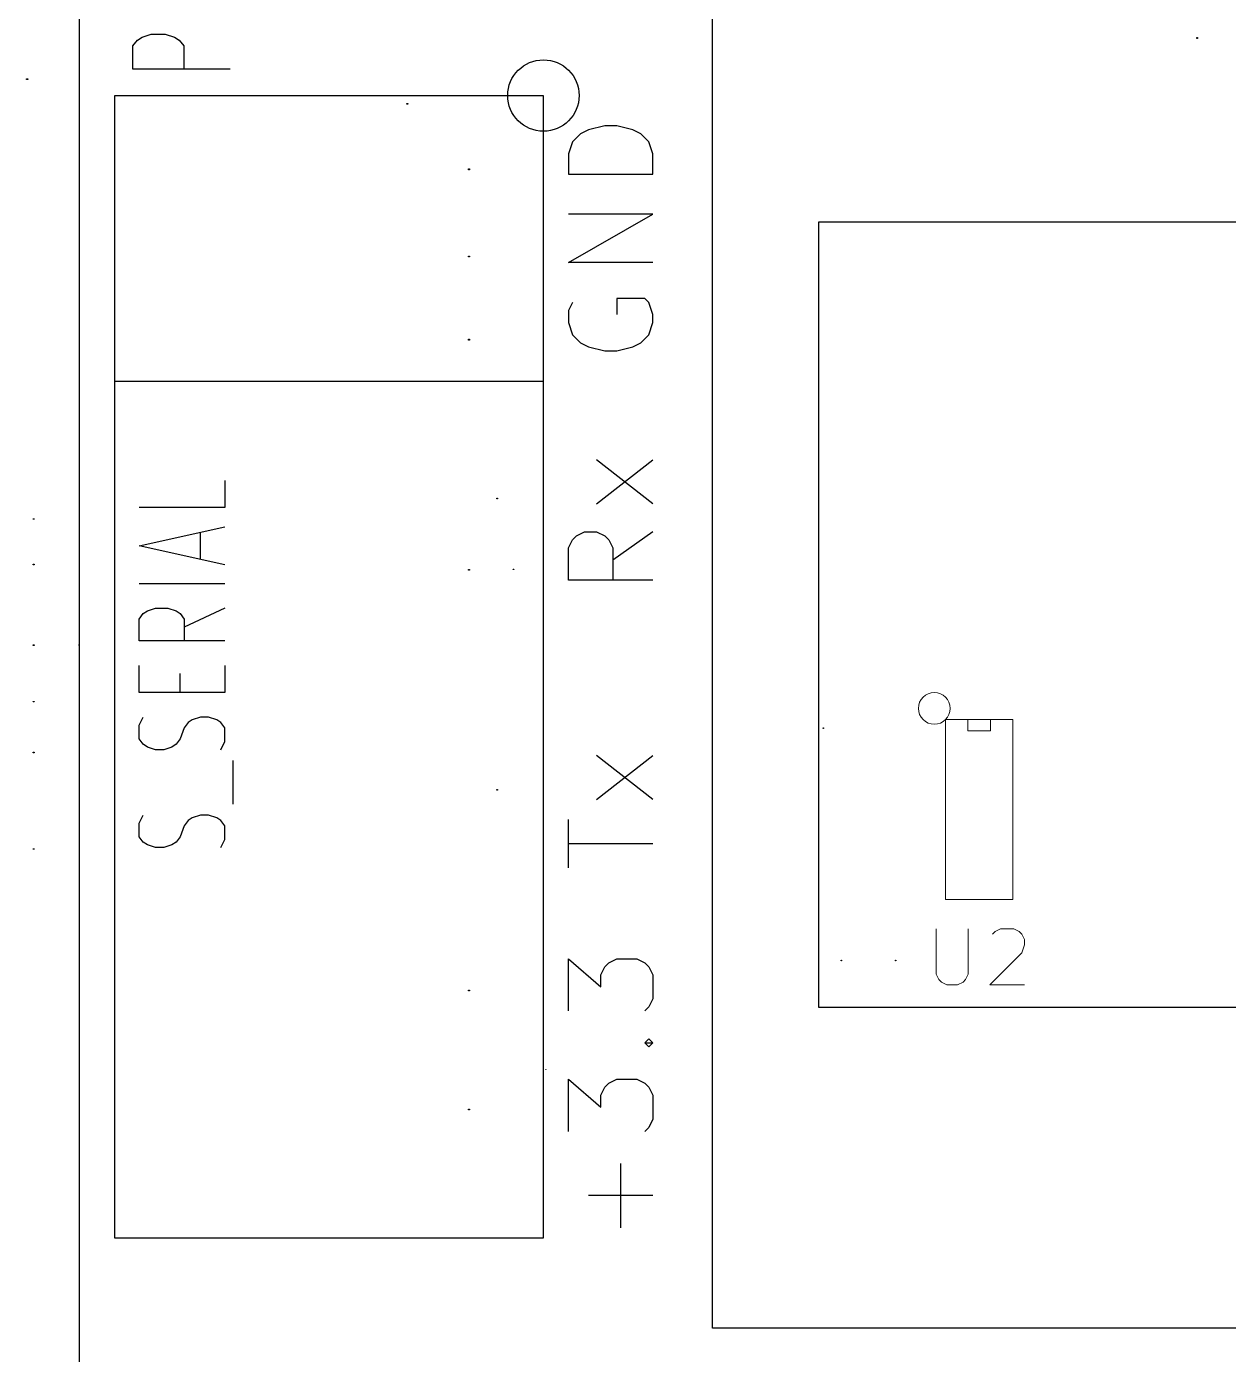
# Model space of a CAD drawing. Header units: millimetres. Extents: x -139 to 75, y -28 to 93.
# Drawn here: x -138.29 to -116.92, y 32.99 to 56.61 of the extents above; entities that cross this region are included whole.
import ezdxf

# ---------------------------------------------------------------- set-up
doc = ezdxf.new("R2010")
doc.units = ezdxf.units.MM
doc.header["$MEASUREMENT"] = 0
doc.header["$XCLIPFRAME"] = 0
doc.layers.add('Layer 1', color=7, linetype='Continuous')
picture_1 = doc.add_image_def('image70.jpg', size_in_pixel=(107, 66))
picture_2 = doc.add_image_def('image71.jpg', size_in_pixel=(107, 61))
picture_3 = doc.add_image_def('image72.jpg', size_in_pixel=(107, 61))
picture_4 = doc.add_image_def('image73.jpg', size_in_pixel=(51, 36))
picture_5 = doc.add_image_def('image74.jpg', size_in_pixel=(107, 61))
picture_6 = doc.add_image_def('image75.jpg', size_in_pixel=(72, 56))
picture_7 = doc.add_image_def('image76.jpg', size_in_pixel=(72, 56))
picture_8 = doc.add_image_def('image77.jpg', size_in_pixel=(72, 56))
picture_9 = doc.add_image_def('image78.jpg', size_in_pixel=(72, 56))
picture_10 = doc.add_image_def('image79.jpg', size_in_pixel=(107, 66))
picture_11 = doc.add_image_def('image80.jpg', size_in_pixel=(10, 10))
picture_12 = doc.add_image_def('image81.jpg', size_in_pixel=(107, 66))
picture_13 = doc.add_image_def('image119.jpg', size_in_pixel=(91, 91))
picture_14 = doc.add_image_def('image126.jpg', size_in_pixel=(40, 40))
picture_15 = doc.add_image_def('image131.jpg', size_in_pixel=(48, 72))
picture_16 = doc.add_image_def('image190.jpg', size_in_pixel=(124, 44))
picture_17 = doc.add_image_def('image192.jpg', size_in_pixel=(109, 41))
picture_18 = doc.add_image_def('image193.jpg', size_in_pixel=(109, 41))
picture_19 = doc.add_image_def('image194.jpg', size_in_pixel=(109, 34))
picture_20 = doc.add_image_def('image195.jpg', size_in_pixel=(52, 24))
picture_21 = doc.add_image_def('image196.jpg', size_in_pixel=(109, 41))
picture_22 = doc.add_image_def('image197.jpg', size_in_pixel=(109, 48))
picture_23 = doc.add_image_def('image198.jpg', size_in_pixel=(109, 34))
picture_24 = doc.add_image_def('image241.jpg', size_in_pixel=(41, 72))
picture_25 = doc.add_image_def('image242.jpg', size_in_pixel=(44, 72))

msp = doc.modelspace()

# ---------------------------------------------------------------- linework, layer by layer
at = {"layer": 'Layer 1', "color": 52, "lineweight": 30}
msp.add_open_spline([(-137.3555, 69.7362), (-137.3555, 69.7362), (-137.3555, 19.7364), (-137.3555, 19.7364)], degree=3, dxfattribs=at)
at = {"layer": 'Layer 1', "color": 136, "lineweight": 30}
for points in [[(-126.0906, 33.46), (-126.0906, 33.46), (-126.0906, 60.4601), (-126.0906, 60.4601)], [(-136.7205, 35.0602), (-136.7205, 35.0602), (-136.7205, 55.3801), (-136.7205, 55.3801)], [(-136.7205, 55.3801), (-136.7205, 55.3801), (-129.1005, 55.3801), (-129.1005, 55.3801)], [(-129.1005, 55.3801), (-129.1005, 55.3801), (-129.1005, 35.0602), (-129.1005, 35.0602)], [(-124.2008, 53.1322), (-124.2008, 53.1322), (-101.3409, 53.1322), (-101.3409, 53.1322)], [(-124.2008, 39.1623), (-124.2008, 39.1623), (-124.2008, 53.1322), (-124.2008, 53.1322)], [(-136.7205, 50.3001), (-136.7205, 50.3001), (-129.1005, 50.3001), (-129.1005, 50.3001)], [(-127.1523, 48.1184), (-127.1523, 48.1184), (-128.1531, 48.9032), (-128.1531, 48.9032)], [(-128.1531, 48.1184), (-128.1531, 48.1184), (-127.1523, 48.9032), (-127.1523, 48.9032)], [(-127.1523, 47.618), (-127.1523, 47.618), (-127.866, 47.1176), (-127.866, 47.1176)], [(-127.1523, 42.8606), (-127.1523, 42.8606), (-128.1531, 43.6454), (-128.1531, 43.6454)], [(-128.1531, 42.8606), (-128.1531, 42.8606), (-127.1523, 43.6454), (-127.1523, 43.6454)], [(-128.6509, 41.6465), (-128.6509, 41.6465), (-128.6509, 42.5024), (-128.6509, 42.5024)], [(-127.1523, 42.0732), (-127.1523, 42.0732), (-128.6509, 42.0732), (-128.6509, 42.0732)], [(-101.3409, 39.1623), (-101.3409, 39.1623), (-124.2008, 39.1623), (-124.2008, 39.1623)], [(-127.7238, 35.2431), (-127.7238, 35.2431), (-127.7238, 36.3861), (-127.7238, 36.3861)], [(-127.1523, 35.8146), (-127.1523, 35.8146), (-128.2953, 35.8146), (-128.2953, 35.8146)], [(-129.1005, 35.0602), (-129.1005, 35.0602), (-136.7205, 35.0602), (-136.7205, 35.0602)], [(-99.0905, 33.46), (-99.0905, 33.46), (-126.0906, 33.46), (-126.0906, 33.46)]]:
    msp.add_open_spline(points, degree=3, dxfattribs=at)
at = {"layer": 'Layer 1', "color": 136, "lineweight": 25}
for points, knots in [([(-134.6656, 55.8475), (-134.6656, 55.8475), (-136.4004, 55.8475), (-136.4004, 55.8475), (-136.4004, 55.8475), (-136.4004, 55.8475), (-136.4004, 56.2641), (-136.4004, 56.2641), (-136.4004, 56.2641), (-136.4004, 56.2641), (-136.3166, 56.3657), (-136.3166, 56.3657), (-136.3166, 56.3657), (-136.3166, 56.3657), (-136.2353, 56.419), (-136.2353, 56.419), (-136.2353, 56.419), (-136.2353, 56.419), (-136.0702, 56.4698), (-136.0702, 56.4698), (-136.0702, 56.4698), (-136.0702, 56.4698), (-135.8213, 56.4698), (-135.8213, 56.4698), (-135.8213, 56.4698), (-135.8213, 56.4698), (-135.6562, 56.419), (-135.6562, 56.419), (-135.6562, 56.419), (-135.6562, 56.419), (-135.5749, 56.3657), (-135.5749, 56.3657), (-135.5749, 56.3657), (-135.5749, 56.3657), (-135.4911, 56.2641), (-135.4911, 56.2641), (-135.4911, 56.2641), (-135.4911, 56.2641), (-135.4911, 55.8475), (-135.4911, 55.8475)], [0, 0, 0, 0, 0.0909091, 0.0909091, 0.0909091, 0.0909091, 0.1818182, 0.1818182, 0.1818182, 0.1818182, 0.2727273, 0.2727273, 0.2727273, 0.2727273, 0.3636364, 0.3636364, 0.3636364, 0.3636364, 0.4545455, 0.4545455, 0.4545455, 0.4545455, 0.5454545, 0.5454545, 0.5454545, 0.5454545, 0.6363636, 0.6363636, 0.6363636, 0.6363636, 0.7272727, 0.7272727, 0.7272727, 0.7272727, 0.8181818, 0.8181818, 0.8181818, 0.8181818, 1, 1, 1, 1]), ([(-134.6656, 55.8475), (-134.6656, 55.8475), (-134.6656, 55.8475), (-134.6656, 55.8475), (-134.6656, 55.8475), (-134.6656, 55.8475), (-134.6656, 55.8475), (-134.6656, 55.8475)], [0, 0, 0, 0, 0.3333333, 0.3333333, 0.3333333, 0.3333333, 1, 1, 1, 1]), ([(-134.7621, 48.5349), (-134.7621, 48.5349), (-134.7621, 48.0523), (-134.7621, 48.0523), (-134.7621, 48.0523), (-134.7621, 48.0523), (-136.2861, 48.0523), (-136.2861, 48.0523)], [0, 0, 0, 0, 0.3333333, 0.3333333, 0.3333333, 0.3333333, 1, 1, 1, 1]), ([(-134.7621, 48.5349), (-134.7621, 48.5349), (-134.7621, 48.5349), (-134.7621, 48.5349), (-134.7621, 48.5349), (-134.7621, 48.5349), (-134.7621, 48.5349), (-134.7621, 48.5349)], [0, 0, 0, 0, 0.3333333, 0.3333333, 0.3333333, 0.3333333, 1, 1, 1, 1]), ([(-134.7621, 47.0363), (-134.7621, 47.0363), (-136.2861, 47.3742), (-136.2861, 47.3742), (-136.2861, 47.3742), (-136.2861, 47.3742), (-134.7621, 47.712), (-134.7621, 47.712)], [0, 0, 0, 0, 0.3333333, 0.3333333, 0.3333333, 0.3333333, 1, 1, 1, 1]), ([(-135.1965, 47.1329), (-135.1965, 47.1329), (-135.1965, 47.1329), (-135.1965, 47.1329), (-135.1965, 47.1329), (-135.1965, 47.1329), (-135.1965, 47.1329), (-135.1965, 47.1329)], [0, 0, 0, 0, 0.3333333, 0.3333333, 0.3333333, 0.3333333, 1, 1, 1, 1]), ([(-134.7621, 47.0363), (-134.7621, 47.0363), (-134.7621, 47.0363), (-134.7621, 47.0363), (-134.7621, 47.0363), (-134.7621, 47.0363), (-134.7621, 47.0363), (-134.7621, 47.0363)], [0, 0, 0, 0, 0.3333333, 0.3333333, 0.3333333, 0.3333333, 1, 1, 1, 1]), ([(-134.7621, 46.696), (-134.7621, 46.696), (-134.7621, 46.696), (-134.7621, 46.696), (-134.7621, 46.696), (-134.7621, 46.696), (-134.7621, 46.696), (-134.7621, 46.696)], [0, 0, 0, 0, 0.3333333, 0.3333333, 0.3333333, 0.3333333, 1, 1, 1, 1]), ([(-134.7621, 45.68), (-134.7621, 45.68), (-136.2861, 45.68), (-136.2861, 45.68), (-136.2861, 45.68), (-136.2861, 45.68), (-136.2861, 46.0686), (-136.2861, 46.0686), (-136.2861, 46.0686), (-136.2861, 46.0686), (-136.2125, 46.1651), (-136.2125, 46.1651), (-136.2125, 46.1651), (-136.2125, 46.1651), (-136.1388, 46.2134), (-136.1388, 46.2134), (-136.1388, 46.2134), (-136.1388, 46.2134), (-135.994, 46.2616), (-135.994, 46.2616), (-135.994, 46.2616), (-135.994, 46.2616), (-135.7781, 46.2616), (-135.7781, 46.2616), (-135.7781, 46.2616), (-135.7781, 46.2616), (-135.6308, 46.2134), (-135.6308, 46.2134), (-135.6308, 46.2134), (-135.6308, 46.2134), (-135.5597, 46.1651), (-135.5597, 46.1651), (-135.5597, 46.1651), (-135.5597, 46.1651), (-135.486, 46.0686), (-135.486, 46.0686), (-135.486, 46.0686), (-135.486, 46.0686), (-135.486, 45.68), (-135.486, 45.68)], [0, 0, 0, 0, 0.0909091, 0.0909091, 0.0909091, 0.0909091, 0.1818182, 0.1818182, 0.1818182, 0.1818182, 0.2727273, 0.2727273, 0.2727273, 0.2727273, 0.3636364, 0.3636364, 0.3636364, 0.3636364, 0.4545455, 0.4545455, 0.4545455, 0.4545455, 0.5454545, 0.5454545, 0.5454545, 0.5454545, 0.6363636, 0.6363636, 0.6363636, 0.6363636, 0.7272727, 0.7272727, 0.7272727, 0.7272727, 0.8181818, 0.8181818, 0.8181818, 0.8181818, 1, 1, 1, 1]), ([(-134.7621, 46.2616), (-134.7621, 46.2616), (-134.7621, 46.2616), (-134.7621, 46.2616), (-134.7621, 46.2616), (-134.7621, 46.2616), (-134.7621, 46.2616), (-134.7621, 46.2616)], [0, 0, 0, 0, 0.3333333, 0.3333333, 0.3333333, 0.3333333, 1, 1, 1, 1]), ([(-134.7621, 45.68), (-134.7621, 45.68), (-134.7621, 45.68), (-134.7621, 45.68), (-134.7621, 45.68), (-134.7621, 45.68), (-134.7621, 45.68), (-134.7621, 45.68)], [0, 0, 0, 0, 0.3333333, 0.3333333, 0.3333333, 0.3333333, 1, 1, 1, 1]), ([(-134.7621, 45.2456), (-134.7621, 45.2456), (-134.7621, 44.7605), (-134.7621, 44.7605), (-134.7621, 44.7605), (-134.7621, 44.7605), (-136.2861, 44.7605), (-136.2861, 44.7605), (-136.2861, 44.7605), (-136.2861, 44.7605), (-136.2861, 45.2456), (-136.2861, 45.2456)], [0, 0, 0, 0, 0.25, 0.25, 0.25, 0.25, 0.5, 0.5, 0.5, 0.5, 1, 1, 1, 1]), ([(-134.7621, 45.2456), (-134.7621, 45.2456), (-134.7621, 45.2456), (-134.7621, 45.2456), (-134.7621, 45.2456), (-134.7621, 45.2456), (-134.7621, 45.2456), (-134.7621, 45.2456)], [0, 0, 0, 0, 0.3333333, 0.3333333, 0.3333333, 0.3333333, 1, 1, 1, 1]), ([(-135.5597, 44.7605), (-135.5597, 44.7605), (-135.5597, 44.7605), (-135.5597, 44.7605), (-135.5597, 44.7605), (-135.5597, 44.7605), (-135.5597, 44.7605), (-135.5597, 44.7605)], [0, 0, 0, 0, 0.3333333, 0.3333333, 0.3333333, 0.3333333, 1, 1, 1, 1]), ([(-134.8333, 43.7445), (-134.8333, 43.7445), (-134.7621, 43.8918), (-134.7621, 43.8918), (-134.7621, 43.8918), (-134.7621, 43.8918), (-134.7621, 44.1331), (-134.7621, 44.1331), (-134.7621, 44.1331), (-134.7621, 44.1331), (-134.8333, 44.2296), (-134.8333, 44.2296), (-134.8333, 44.2296), (-134.8333, 44.2296), (-134.9069, 44.2779), (-134.9069, 44.2779), (-134.9069, 44.2779), (-134.9069, 44.2779), (-135.0517, 44.3262), (-135.0517, 44.3262), (-135.0517, 44.3262), (-135.0517, 44.3262), (-135.1965, 44.3262), (-135.1965, 44.3262), (-135.1965, 44.3262), (-135.1965, 44.3262), (-135.3413, 44.2779), (-135.3413, 44.2779), (-135.3413, 44.2779), (-135.3413, 44.2779), (-135.4149, 44.2296), (-135.4149, 44.2296), (-135.4149, 44.2296), (-135.4149, 44.2296), (-135.486, 44.1331), (-135.486, 44.1331), (-135.486, 44.1331), (-135.486, 44.1331), (-135.5597, 43.9401), (-135.5597, 43.9401), (-135.5597, 43.9401), (-135.5597, 43.9401), (-135.6308, 43.8436), (-135.6308, 43.8436), (-135.6308, 43.8436), (-135.6308, 43.8436), (-135.7045, 43.7928), (-135.7045, 43.7928), (-135.7045, 43.7928), (-135.7045, 43.7928), (-135.8493, 43.7445), (-135.8493, 43.7445), (-135.8493, 43.7445), (-135.8493, 43.7445), (-135.994, 43.7445), (-135.994, 43.7445), (-135.994, 43.7445), (-135.994, 43.7445), (-136.1388, 43.7928), (-136.1388, 43.7928), (-136.1388, 43.7928), (-136.1388, 43.7928), (-136.2125, 43.8436), (-136.2125, 43.8436), (-136.2125, 43.8436), (-136.2125, 43.8436), (-136.2861, 43.9401), (-136.2861, 43.9401), (-136.2861, 43.9401), (-136.2861, 43.9401), (-136.2861, 44.1814), (-136.2861, 44.1814), (-136.2861, 44.1814), (-136.2861, 44.1814), (-136.2125, 44.3262), (-136.2125, 44.3262)], [0, 0, 0, 0, 0.05, 0.05, 0.05, 0.05, 0.1, 0.1, 0.1, 0.1, 0.15, 0.15, 0.15, 0.15, 0.2, 0.2, 0.2, 0.2, 0.25, 0.25, 0.25, 0.25, 0.3, 0.3, 0.3, 0.3, 0.35, 0.35, 0.35, 0.35, 0.4, 0.4, 0.4, 0.4, 0.45, 0.45, 0.45, 0.45, 0.5, 0.5, 0.5, 0.5, 0.55, 0.55, 0.55, 0.55, 0.6, 0.6, 0.6, 0.6, 0.65, 0.65, 0.65, 0.65, 0.7, 0.7, 0.7, 0.7, 0.75, 0.75, 0.75, 0.75, 0.8, 0.8, 0.8, 0.8, 0.85, 0.85, 0.85, 0.85, 0.9, 0.9, 0.9, 0.9, 1, 1, 1, 1]), ([(-134.8333, 43.7445), (-134.8333, 43.7445), (-134.8333, 43.7445), (-134.8333, 43.7445), (-134.8333, 43.7445), (-134.8333, 43.7445), (-134.8333, 43.7445), (-134.8333, 43.7445)], [0, 0, 0, 0, 0.3333333, 0.3333333, 0.3333333, 0.3333333, 1, 1, 1, 1]), ([(-134.6148, 42.7768), (-134.6148, 42.7768), (-134.6148, 42.7768), (-134.6148, 42.7768), (-134.6148, 42.7768), (-134.6148, 42.7768), (-134.6148, 42.7768), (-134.6148, 42.7768)], [0, 0, 0, 0, 0.3333333, 0.3333333, 0.3333333, 0.3333333, 1, 1, 1, 1]), ([(-134.8333, 42.0046), (-134.8333, 42.0046), (-134.7621, 42.1494), (-134.7621, 42.1494), (-134.7621, 42.1494), (-134.7621, 42.1494), (-134.7621, 42.3907), (-134.7621, 42.3907), (-134.7621, 42.3907), (-134.7621, 42.3907), (-134.8333, 42.4872), (-134.8333, 42.4872), (-134.8333, 42.4872), (-134.8333, 42.4872), (-134.9069, 42.5355), (-134.9069, 42.5355), (-134.9069, 42.5355), (-134.9069, 42.5355), (-135.0517, 42.5837), (-135.0517, 42.5837), (-135.0517, 42.5837), (-135.0517, 42.5837), (-135.1965, 42.5837), (-135.1965, 42.5837), (-135.1965, 42.5837), (-135.1965, 42.5837), (-135.3413, 42.5355), (-135.3413, 42.5355), (-135.3413, 42.5355), (-135.3413, 42.5355), (-135.4149, 42.4872), (-135.4149, 42.4872), (-135.4149, 42.4872), (-135.4149, 42.4872), (-135.486, 42.3907), (-135.486, 42.3907), (-135.486, 42.3907), (-135.486, 42.3907), (-135.5597, 42.1976), (-135.5597, 42.1976), (-135.5597, 42.1976), (-135.5597, 42.1976), (-135.6308, 42.1011), (-135.6308, 42.1011), (-135.6308, 42.1011), (-135.6308, 42.1011), (-135.7045, 42.0529), (-135.7045, 42.0529), (-135.7045, 42.0529), (-135.7045, 42.0529), (-135.8493, 42.0046), (-135.8493, 42.0046), (-135.8493, 42.0046), (-135.8493, 42.0046), (-135.994, 42.0046), (-135.994, 42.0046), (-135.994, 42.0046), (-135.994, 42.0046), (-136.1388, 42.0529), (-136.1388, 42.0529), (-136.1388, 42.0529), (-136.1388, 42.0529), (-136.2125, 42.1011), (-136.2125, 42.1011), (-136.2125, 42.1011), (-136.2125, 42.1011), (-136.2861, 42.1976), (-136.2861, 42.1976), (-136.2861, 42.1976), (-136.2861, 42.1976), (-136.2861, 42.4389), (-136.2861, 42.4389), (-136.2861, 42.4389), (-136.2861, 42.4389), (-136.2125, 42.5837), (-136.2125, 42.5837)], [0, 0, 0, 0, 0.05, 0.05, 0.05, 0.05, 0.1, 0.1, 0.1, 0.1, 0.15, 0.15, 0.15, 0.15, 0.2, 0.2, 0.2, 0.2, 0.25, 0.25, 0.25, 0.25, 0.3, 0.3, 0.3, 0.3, 0.35, 0.35, 0.35, 0.35, 0.4, 0.4, 0.4, 0.4, 0.45, 0.45, 0.45, 0.45, 0.5, 0.5, 0.5, 0.5, 0.55, 0.55, 0.55, 0.55, 0.6, 0.6, 0.6, 0.6, 0.65, 0.65, 0.65, 0.65, 0.7, 0.7, 0.7, 0.7, 0.75, 0.75, 0.75, 0.75, 0.8, 0.8, 0.8, 0.8, 0.85, 0.85, 0.85, 0.85, 0.9, 0.9, 0.9, 0.9, 1, 1, 1, 1]), ([(-134.8333, 42.0046), (-134.8333, 42.0046), (-134.8333, 42.0046), (-134.8333, 42.0046), (-134.8333, 42.0046), (-134.8333, 42.0046), (-134.8333, 42.0046), (-134.8333, 42.0046)], [0, 0, 0, 0, 0.3333333, 0.3333333, 0.3333333, 0.3333333, 1, 1, 1, 1])]:
    msp.add_open_spline(points, degree=3, knots=knots, dxfattribs=at)
at = {"layer": 'Layer 1', "color": 136, "lineweight": 30}
for points, knots in [([(-128.4642, 55.3798), (-128.4642, 55.7305), (-128.7485, 56.0148), (-129.0992, 56.0148), (-129.0992, 56.0148), (-129.4499, 56.0148), (-129.7342, 55.7305), (-129.7342, 55.3798), (-129.7342, 55.3798), (-129.7342, 55.0291), (-129.4499, 54.7448), (-129.0992, 54.7448), (-129.0992, 54.7448), (-128.7485, 54.7448), (-128.4642, 55.0291), (-128.4642, 55.3798)], [0, 0, 0, 0, 0.2, 0.2, 0.2, 0.2, 0.4, 0.4, 0.4, 0.4, 0.6, 0.6, 0.6, 0.6, 1, 1, 1, 1]), ([(-136.7205, 55.3801), (-136.7205, 55.3801), (-136.7205, 55.3801), (-136.7205, 55.3801), (-136.7205, 55.3801), (-136.7205, 55.3801), (-136.7205, 55.3801), (-136.7205, 55.3801)], [0, 0, 0, 0, 0.3333333, 0.3333333, 0.3333333, 0.3333333, 1, 1, 1, 1]), ([(-129.1005, 55.3801), (-129.1005, 55.3801), (-129.1005, 55.3801), (-129.1005, 55.3801), (-129.1005, 55.3801), (-129.1005, 55.3801), (-129.1005, 55.3801), (-129.1005, 55.3801)], [0, 0, 0, 0, 0.3333333, 0.3333333, 0.3333333, 0.3333333, 1, 1, 1, 1]), ([(-127.1523, 53.9831), (-127.1523, 53.9831), (-128.6509, 53.9831), (-128.6509, 53.9831), (-128.6509, 53.9831), (-128.6509, 53.9831), (-128.6509, 54.3413), (-128.6509, 54.3413), (-128.6509, 54.3413), (-128.6509, 54.3413), (-128.5798, 54.5546), (-128.5798, 54.5546), (-128.5798, 54.5546), (-128.5798, 54.5546), (-128.4375, 54.6994), (-128.4375, 54.6994), (-128.4375, 54.6994), (-128.4375, 54.6994), (-128.2953, 54.7705), (-128.2953, 54.7705), (-128.2953, 54.7705), (-128.2953, 54.7705), (-128.0083, 54.8417), (-128.0083, 54.8417), (-128.0083, 54.8417), (-128.0083, 54.8417), (-127.7949, 54.8417), (-127.7949, 54.8417), (-127.7949, 54.8417), (-127.7949, 54.8417), (-127.5079, 54.7705), (-127.5079, 54.7705), (-127.5079, 54.7705), (-127.5079, 54.7705), (-127.3657, 54.6994), (-127.3657, 54.6994), (-127.3657, 54.6994), (-127.3657, 54.6994), (-127.2234, 54.5546), (-127.2234, 54.5546), (-127.2234, 54.5546), (-127.2234, 54.5546), (-127.1523, 54.3413), (-127.1523, 54.3413), (-127.1523, 54.3413), (-127.1523, 54.3413), (-127.1523, 53.9831), (-127.1523, 53.9831)], [0, 0, 0, 0, 0.0769231, 0.0769231, 0.0769231, 0.0769231, 0.1538462, 0.1538462, 0.1538462, 0.1538462, 0.2307692, 0.2307692, 0.2307692, 0.2307692, 0.3076923, 0.3076923, 0.3076923, 0.3076923, 0.3846154, 0.3846154, 0.3846154, 0.3846154, 0.4615385, 0.4615385, 0.4615385, 0.4615385, 0.5384615, 0.5384615, 0.5384615, 0.5384615, 0.6153846, 0.6153846, 0.6153846, 0.6153846, 0.6923077, 0.6923077, 0.6923077, 0.6923077, 0.7692308, 0.7692308, 0.7692308, 0.7692308, 0.8461538, 0.8461538, 0.8461538, 0.8461538, 1, 1, 1, 1]), ([(-127.1523, 52.4134), (-127.1523, 52.4134), (-128.6509, 52.4134), (-128.6509, 52.4134), (-128.6509, 52.4134), (-128.6509, 52.4134), (-127.1523, 53.2694), (-127.1523, 53.2694), (-127.1523, 53.2694), (-127.1523, 53.2694), (-128.6509, 53.2694), (-128.6509, 53.2694)], [0, 0, 0, 0, 0.25, 0.25, 0.25, 0.25, 0.5, 0.5, 0.5, 0.5, 1, 1, 1, 1]), ([(-124.2008, 53.1322), (-124.2008, 53.1322), (-124.2008, 53.1322), (-124.2008, 53.1322), (-124.2008, 53.1322), (-124.2008, 53.1322), (-124.2008, 53.1322), (-124.2008, 53.1322)], [0, 0, 0, 0, 0.3333333, 0.3333333, 0.3333333, 0.3333333, 1, 1, 1, 1]), ([(-127.1523, 52.4134), (-127.1523, 52.4134), (-127.1523, 52.4134), (-127.1523, 52.4134), (-127.1523, 52.4134), (-127.1523, 52.4134), (-127.1523, 52.4134), (-127.1523, 52.4134)], [0, 0, 0, 0, 0.3333333, 0.3333333, 0.3333333, 0.3333333, 1, 1, 1, 1]), ([(-128.5798, 51.6971), (-128.5798, 51.6971), (-128.6509, 51.5549), (-128.6509, 51.5549), (-128.6509, 51.5549), (-128.6509, 51.5549), (-128.6509, 51.3415), (-128.6509, 51.3415), (-128.6509, 51.3415), (-128.6509, 51.3415), (-128.5798, 51.1256), (-128.5798, 51.1256), (-128.5798, 51.1256), (-128.5798, 51.1256), (-128.4375, 50.9834), (-128.4375, 50.9834), (-128.4375, 50.9834), (-128.4375, 50.9834), (-128.2953, 50.9123), (-128.2953, 50.9123), (-128.2953, 50.9123), (-128.2953, 50.9123), (-128.0083, 50.8412), (-128.0083, 50.8412), (-128.0083, 50.8412), (-128.0083, 50.8412), (-127.7949, 50.8412), (-127.7949, 50.8412), (-127.7949, 50.8412), (-127.7949, 50.8412), (-127.5079, 50.9123), (-127.5079, 50.9123), (-127.5079, 50.9123), (-127.5079, 50.9123), (-127.3657, 50.9834), (-127.3657, 50.9834), (-127.3657, 50.9834), (-127.3657, 50.9834), (-127.2234, 51.1256), (-127.2234, 51.1256), (-127.2234, 51.1256), (-127.2234, 51.1256), (-127.1523, 51.3415), (-127.1523, 51.3415), (-127.1523, 51.3415), (-127.1523, 51.3415), (-127.1523, 51.4838), (-127.1523, 51.4838), (-127.1523, 51.4838), (-127.1523, 51.4838), (-127.2234, 51.6971), (-127.2234, 51.6971), (-127.2234, 51.6971), (-127.2234, 51.6971), (-127.2945, 51.7708), (-127.2945, 51.7708), (-127.2945, 51.7708), (-127.2945, 51.7708), (-127.7949, 51.7708), (-127.7949, 51.7708), (-127.7949, 51.7708), (-127.7949, 51.7708), (-127.7949, 51.4838), (-127.7949, 51.4838)], [0, 0, 0, 0, 0.0588235, 0.0588235, 0.0588235, 0.0588235, 0.1176471, 0.1176471, 0.1176471, 0.1176471, 0.1764706, 0.1764706, 0.1764706, 0.1764706, 0.2352941, 0.2352941, 0.2352941, 0.2352941, 0.2941176, 0.2941176, 0.2941176, 0.2941176, 0.3529412, 0.3529412, 0.3529412, 0.3529412, 0.4117647, 0.4117647, 0.4117647, 0.4117647, 0.4705882, 0.4705882, 0.4705882, 0.4705882, 0.5294118, 0.5294118, 0.5294118, 0.5294118, 0.5882353, 0.5882353, 0.5882353, 0.5882353, 0.6470588, 0.6470588, 0.6470588, 0.6470588, 0.7058824, 0.7058824, 0.7058824, 0.7058824, 0.7647059, 0.7647059, 0.7647059, 0.7647059, 0.8235294, 0.8235294, 0.8235294, 0.8235294, 0.8823529, 0.8823529, 0.8823529, 0.8823529, 1, 1, 1, 1]), ([(-128.5798, 51.6971), (-128.5798, 51.6971), (-128.5798, 51.6971), (-128.5798, 51.6971), (-128.5798, 51.6971), (-128.5798, 51.6971), (-128.5798, 51.6971), (-128.5798, 51.6971)], [0, 0, 0, 0, 0.3333333, 0.3333333, 0.3333333, 0.3333333, 1, 1, 1, 1]), ([(-136.7205, 50.3001), (-136.7205, 50.3001), (-136.7205, 50.3001), (-136.7205, 50.3001), (-136.7205, 50.3001), (-136.7205, 50.3001), (-136.7205, 50.3001), (-136.7205, 50.3001)], [0, 0, 0, 0, 0.3333333, 0.3333333, 0.3333333, 0.3333333, 1, 1, 1, 1]), ([(-128.1531, 48.1184), (-128.1531, 48.1184), (-128.1531, 48.1184), (-128.1531, 48.1184), (-128.1531, 48.1184), (-128.1531, 48.1184), (-128.1531, 48.1184), (-128.1531, 48.1184)], [0, 0, 0, 0, 0.3333333, 0.3333333, 0.3333333, 0.3333333, 1, 1, 1, 1]), ([(-127.1523, 48.1184), (-127.1523, 48.1184), (-127.1523, 48.1184), (-127.1523, 48.1184), (-127.1523, 48.1184), (-127.1523, 48.1184), (-127.1523, 48.1184), (-127.1523, 48.1184)], [0, 0, 0, 0, 0.3333333, 0.3333333, 0.3333333, 0.3333333, 1, 1, 1, 1]), ([(-127.1523, 46.762), (-127.1523, 46.762), (-128.6509, 46.762), (-128.6509, 46.762), (-128.6509, 46.762), (-128.6509, 46.762), (-128.6509, 47.3335), (-128.6509, 47.3335), (-128.6509, 47.3335), (-128.6509, 47.3335), (-128.5798, 47.4758), (-128.5798, 47.4758), (-128.5798, 47.4758), (-128.5798, 47.4758), (-128.5087, 47.5469), (-128.5087, 47.5469), (-128.5087, 47.5469), (-128.5087, 47.5469), (-128.3664, 47.618), (-128.3664, 47.618), (-128.3664, 47.618), (-128.3664, 47.618), (-128.1531, 47.618), (-128.1531, 47.618), (-128.1531, 47.618), (-128.1531, 47.618), (-128.0083, 47.5469), (-128.0083, 47.5469), (-128.0083, 47.5469), (-128.0083, 47.5469), (-127.9372, 47.4758), (-127.9372, 47.4758), (-127.9372, 47.4758), (-127.9372, 47.4758), (-127.866, 47.3335), (-127.866, 47.3335), (-127.866, 47.3335), (-127.866, 47.3335), (-127.866, 46.762), (-127.866, 46.762)], [0, 0, 0, 0, 0.0909091, 0.0909091, 0.0909091, 0.0909091, 0.1818182, 0.1818182, 0.1818182, 0.1818182, 0.2727273, 0.2727273, 0.2727273, 0.2727273, 0.3636364, 0.3636364, 0.3636364, 0.3636364, 0.4545455, 0.4545455, 0.4545455, 0.4545455, 0.5454545, 0.5454545, 0.5454545, 0.5454545, 0.6363636, 0.6363636, 0.6363636, 0.6363636, 0.7272727, 0.7272727, 0.7272727, 0.7272727, 0.8181818, 0.8181818, 0.8181818, 0.8181818, 1, 1, 1, 1]), ([(-127.1523, 47.618), (-127.1523, 47.618), (-127.1523, 47.618), (-127.1523, 47.618), (-127.1523, 47.618), (-127.1523, 47.618), (-127.1523, 47.618), (-127.1523, 47.618)], [0, 0, 0, 0, 0.3333333, 0.3333333, 0.3333333, 0.3333333, 1, 1, 1, 1]), ([(-127.1523, 46.762), (-127.1523, 46.762), (-127.1523, 46.762), (-127.1523, 46.762), (-127.1523, 46.762), (-127.1523, 46.762), (-127.1523, 46.762), (-127.1523, 46.762)], [0, 0, 0, 0, 0.3333333, 0.3333333, 0.3333333, 0.3333333, 1, 1, 1, 1]), ([(-128.1531, 42.8606), (-128.1531, 42.8606), (-128.1531, 42.8606), (-128.1531, 42.8606), (-128.1531, 42.8606), (-128.1531, 42.8606), (-128.1531, 42.8606), (-128.1531, 42.8606)], [0, 0, 0, 0, 0.3333333, 0.3333333, 0.3333333, 0.3333333, 1, 1, 1, 1]), ([(-127.1523, 42.8606), (-127.1523, 42.8606), (-127.1523, 42.8606), (-127.1523, 42.8606), (-127.1523, 42.8606), (-127.1523, 42.8606), (-127.1523, 42.8606), (-127.1523, 42.8606)], [0, 0, 0, 0, 0.3333333, 0.3333333, 0.3333333, 0.3333333, 1, 1, 1, 1]), ([(-127.1523, 42.0732), (-127.1523, 42.0732), (-127.1523, 42.0732), (-127.1523, 42.0732), (-127.1523, 42.0732), (-127.1523, 42.0732), (-127.1523, 42.0732), (-127.1523, 42.0732)], [0, 0, 0, 0, 0.3333333, 0.3333333, 0.3333333, 0.3333333, 1, 1, 1, 1]), ([(-128.6509, 41.6465), (-128.6509, 41.6465), (-128.6509, 41.6465), (-128.6509, 41.6465), (-128.6509, 41.6465), (-128.6509, 41.6465), (-128.6509, 41.6465), (-128.6509, 41.6465)], [0, 0, 0, 0, 0.3333333, 0.3333333, 0.3333333, 0.3333333, 1, 1, 1, 1]), ([(-128.6509, 39.1014), (-128.6509, 39.1014), (-128.6509, 40.0285), (-128.6509, 40.0285), (-128.6509, 40.0285), (-128.6509, 40.0285), (-128.0794, 39.5306), (-128.0794, 39.5306), (-128.0794, 39.5306), (-128.0794, 39.5306), (-128.0794, 39.744), (-128.0794, 39.744), (-128.0794, 39.744), (-128.0794, 39.744), (-128.0083, 39.8862), (-128.0083, 39.8862), (-128.0083, 39.8862), (-128.0083, 39.8862), (-127.9372, 39.9574), (-127.9372, 39.9574), (-127.9372, 39.9574), (-127.9372, 39.9574), (-127.7949, 40.0285), (-127.7949, 40.0285), (-127.7949, 40.0285), (-127.7949, 40.0285), (-127.4368, 40.0285), (-127.4368, 40.0285), (-127.4368, 40.0285), (-127.4368, 40.0285), (-127.2945, 39.9574), (-127.2945, 39.9574), (-127.2945, 39.9574), (-127.2945, 39.9574), (-127.2234, 39.8862), (-127.2234, 39.8862), (-127.2234, 39.8862), (-127.2234, 39.8862), (-127.1523, 39.744), (-127.1523, 39.744), (-127.1523, 39.744), (-127.1523, 39.744), (-127.1523, 39.3147), (-127.1523, 39.3147), (-127.1523, 39.3147), (-127.1523, 39.3147), (-127.2234, 39.1725), (-127.2234, 39.1725), (-127.2234, 39.1725), (-127.2234, 39.1725), (-127.2945, 39.1014), (-127.2945, 39.1014)], [0, 0, 0, 0, 0.0714286, 0.0714286, 0.0714286, 0.0714286, 0.1428571, 0.1428571, 0.1428571, 0.1428571, 0.2142857, 0.2142857, 0.2142857, 0.2142857, 0.2857143, 0.2857143, 0.2857143, 0.2857143, 0.3571429, 0.3571429, 0.3571429, 0.3571429, 0.4285714, 0.4285714, 0.4285714, 0.4285714, 0.5, 0.5, 0.5, 0.5, 0.5714286, 0.5714286, 0.5714286, 0.5714286, 0.6428571, 0.6428571, 0.6428571, 0.6428571, 0.7142857, 0.7142857, 0.7142857, 0.7142857, 0.7857143, 0.7857143, 0.7857143, 0.7857143, 0.8571429, 0.8571429, 0.8571429, 0.8571429, 1, 1, 1, 1]), ([(-128.6509, 39.1014), (-128.6509, 39.1014), (-128.6509, 39.1014), (-128.6509, 39.1014), (-128.6509, 39.1014), (-128.6509, 39.1014), (-128.6509, 39.1014), (-128.6509, 39.1014)], [0, 0, 0, 0, 0.3333333, 0.3333333, 0.3333333, 0.3333333, 1, 1, 1, 1]), ([(-124.2008, 39.1623), (-124.2008, 39.1623), (-124.2008, 39.1623), (-124.2008, 39.1623), (-124.2008, 39.1623), (-124.2008, 39.1623), (-124.2008, 39.1623), (-124.2008, 39.1623)], [0, 0, 0, 0, 0.3333333, 0.3333333, 0.3333333, 0.3333333, 1, 1, 1, 1]), ([(-127.2945, 38.5299), (-127.2945, 38.5299), (-127.2234, 38.601), (-127.2234, 38.601), (-127.2234, 38.601), (-127.2234, 38.601), (-127.1523, 38.5299), (-127.1523, 38.5299), (-127.1523, 38.5299), (-127.1523, 38.5299), (-127.2234, 38.4588), (-127.2234, 38.4588), (-127.2234, 38.4588), (-127.2234, 38.4588), (-127.2945, 38.5299), (-127.2945, 38.5299), (-127.2945, 38.5299), (-127.2945, 38.5299), (-127.1523, 38.5299), (-127.1523, 38.5299)], [0, 0, 0, 0, 0.1666667, 0.1666667, 0.1666667, 0.1666667, 0.3333333, 0.3333333, 0.3333333, 0.3333333, 0.5, 0.5, 0.5, 0.5, 0.6666667, 0.6666667, 0.6666667, 0.6666667, 1, 1, 1, 1]), ([(-127.2945, 38.5299), (-127.2945, 38.5299), (-127.2945, 38.5299), (-127.2945, 38.5299), (-127.2945, 38.5299), (-127.2945, 38.5299), (-127.2945, 38.5299), (-127.2945, 38.5299)], [0, 0, 0, 0, 0.3333333, 0.3333333, 0.3333333, 0.3333333, 1, 1, 1, 1]), ([(-128.6509, 36.9576), (-128.6509, 36.9576), (-128.6509, 37.8873), (-128.6509, 37.8873), (-128.6509, 37.8873), (-128.6509, 37.8873), (-128.0794, 37.3869), (-128.0794, 37.3869), (-128.0794, 37.3869), (-128.0794, 37.3869), (-128.0794, 37.6002), (-128.0794, 37.6002), (-128.0794, 37.6002), (-128.0794, 37.6002), (-128.0083, 37.745), (-128.0083, 37.745), (-128.0083, 37.745), (-128.0083, 37.745), (-127.9372, 37.8161), (-127.9372, 37.8161), (-127.9372, 37.8161), (-127.9372, 37.8161), (-127.7949, 37.8873), (-127.7949, 37.8873), (-127.7949, 37.8873), (-127.7949, 37.8873), (-127.4368, 37.8873), (-127.4368, 37.8873), (-127.4368, 37.8873), (-127.4368, 37.8873), (-127.2945, 37.8161), (-127.2945, 37.8161), (-127.2945, 37.8161), (-127.2945, 37.8161), (-127.2234, 37.745), (-127.2234, 37.745), (-127.2234, 37.745), (-127.2234, 37.745), (-127.1523, 37.6002), (-127.1523, 37.6002), (-127.1523, 37.6002), (-127.1523, 37.6002), (-127.1523, 37.1735), (-127.1523, 37.1735), (-127.1523, 37.1735), (-127.1523, 37.1735), (-127.2234, 37.0287), (-127.2234, 37.0287), (-127.2234, 37.0287), (-127.2234, 37.0287), (-127.2945, 36.9576), (-127.2945, 36.9576)], [0, 0, 0, 0, 0.0714286, 0.0714286, 0.0714286, 0.0714286, 0.1428571, 0.1428571, 0.1428571, 0.1428571, 0.2142857, 0.2142857, 0.2142857, 0.2142857, 0.2857143, 0.2857143, 0.2857143, 0.2857143, 0.3571429, 0.3571429, 0.3571429, 0.3571429, 0.4285714, 0.4285714, 0.4285714, 0.4285714, 0.5, 0.5, 0.5, 0.5, 0.5714286, 0.5714286, 0.5714286, 0.5714286, 0.6428571, 0.6428571, 0.6428571, 0.6428571, 0.7142857, 0.7142857, 0.7142857, 0.7142857, 0.7857143, 0.7857143, 0.7857143, 0.7857143, 0.8571429, 0.8571429, 0.8571429, 0.8571429, 1, 1, 1, 1]), ([(-128.6509, 36.9576), (-128.6509, 36.9576), (-128.6509, 36.9576), (-128.6509, 36.9576), (-128.6509, 36.9576), (-128.6509, 36.9576), (-128.6509, 36.9576), (-128.6509, 36.9576)], [0, 0, 0, 0, 0.3333333, 0.3333333, 0.3333333, 0.3333333, 1, 1, 1, 1]), ([(-127.1523, 35.8146), (-127.1523, 35.8146), (-127.1523, 35.8146), (-127.1523, 35.8146), (-127.1523, 35.8146), (-127.1523, 35.8146), (-127.1523, 35.8146), (-127.1523, 35.8146)], [0, 0, 0, 0, 0.3333333, 0.3333333, 0.3333333, 0.3333333, 1, 1, 1, 1]), ([(-127.7238, 35.2431), (-127.7238, 35.2431), (-127.7238, 35.2431), (-127.7238, 35.2431), (-127.7238, 35.2431), (-127.7238, 35.2431), (-127.7238, 35.2431), (-127.7238, 35.2431)], [0, 0, 0, 0, 0.3333333, 0.3333333, 0.3333333, 0.3333333, 1, 1, 1, 1]), ([(-136.7205, 35.0602), (-136.7205, 35.0602), (-136.7205, 35.0602), (-136.7205, 35.0602), (-136.7205, 35.0602), (-136.7205, 35.0602), (-136.7205, 35.0602), (-136.7205, 35.0602)], [0, 0, 0, 0, 0.3333333, 0.3333333, 0.3333333, 0.3333333, 1, 1, 1, 1]), ([(-129.1005, 35.0602), (-129.1005, 35.0602), (-129.1005, 35.0602), (-129.1005, 35.0602), (-129.1005, 35.0602), (-129.1005, 35.0602), (-129.1005, 35.0602), (-129.1005, 35.0602)], [0, 0, 0, 0, 0.3333333, 0.3333333, 0.3333333, 0.3333333, 1, 1, 1, 1]), ([(-126.0906, 33.46), (-126.0906, 33.46), (-126.0906, 33.46), (-126.0906, 33.46), (-126.0906, 33.46), (-126.0906, 33.46), (-126.0906, 33.46), (-126.0906, 33.46)], [0, 0, 0, 0, 0.3333333, 0.3333333, 0.3333333, 0.3333333, 1, 1, 1, 1])]:
    msp.add_open_spline(points, degree=3, knots=knots, dxfattribs=at)
at = {"layer": 'Layer 1', "color": 136, "lineweight": 25}
for points in [[(-135.1965, 47.1329), (-135.1965, 47.1329), (-135.1965, 47.6155), (-135.1965, 47.6155)], [(-134.7621, 46.696), (-134.7621, 46.696), (-136.2861, 46.696), (-136.2861, 46.696)], [(-134.7621, 46.2616), (-134.7621, 46.2616), (-135.486, 45.9238), (-135.486, 45.9238)], [(-135.5597, 44.7605), (-135.5597, 44.7605), (-135.5597, 45.1009), (-135.5597, 45.1009)], [(-134.6148, 42.7768), (-134.6148, 42.7768), (-134.6148, 43.5515), (-134.6148, 43.5515)]]:
    msp.add_open_spline(points, degree=3, dxfattribs=at)
at = {"layer": 'Layer 1', "color": 136, "lineweight": 20}
for points, knots in [([(-121.8664, 44.4798), (-121.8664, 44.636), (-121.993, 44.7626), (-122.1492, 44.7626), (-122.1492, 44.7626), (-122.3054, 44.7626), (-122.432, 44.636), (-122.432, 44.4798), (-122.432, 44.4798), (-122.432, 44.3236), (-122.3054, 44.197), (-122.1492, 44.197), (-122.1492, 44.197), (-121.993, 44.197), (-121.8664, 44.3236), (-121.8664, 44.4798)], [0, 0, 0, 0, 0.2, 0.2, 0.2, 0.2, 0.4, 0.4, 0.4, 0.4, 0.6, 0.6, 0.6, 0.6, 1, 1, 1, 1]), ([(-121.9504, 44.2804), (-121.9504, 44.2804), (-121.9504, 44.2804), (-121.9504, 44.2804), (-121.9504, 44.2804), (-121.9504, 44.2804), (-121.9504, 44.2804), (-121.9504, 44.2804)], [0, 0, 0, 0, 0.3333333, 0.3333333, 0.3333333, 0.3333333, 1, 1, 1, 1]), ([(-121.5516, 44.2804), (-121.5516, 44.2804), (-121.5516, 44.2804), (-121.5516, 44.2804), (-121.5516, 44.2804), (-121.5516, 44.2804), (-121.5516, 44.2804), (-121.5516, 44.2804)], [0, 0, 0, 0, 0.3333333, 0.3333333, 0.3333333, 0.3333333, 1, 1, 1, 1]), ([(-120.7515, 44.2804), (-120.7515, 44.2804), (-120.7515, 44.2804), (-120.7515, 44.2804), (-120.7515, 44.2804), (-120.7515, 44.2804), (-120.7515, 44.2804), (-120.7515, 44.2804)], [0, 0, 0, 0, 0.3333333, 0.3333333, 0.3333333, 0.3333333, 1, 1, 1, 1]), ([(-121.5516, 44.0823), (-121.5516, 44.0823), (-121.5516, 44.0823), (-121.5516, 44.0823), (-121.5516, 44.0823), (-121.5516, 44.0823), (-121.5516, 44.0823), (-121.5516, 44.0823)], [0, 0, 0, 0, 0.3333333, 0.3333333, 0.3333333, 0.3333333, 1, 1, 1, 1]), ([(-121.1503, 44.0823), (-121.1503, 44.0823), (-121.1503, 44.0823), (-121.1503, 44.0823), (-121.1503, 44.0823), (-121.1503, 44.0823), (-121.1503, 44.0823), (-121.1503, 44.0823)], [0, 0, 0, 0, 0.3333333, 0.3333333, 0.3333333, 0.3333333, 1, 1, 1, 1]), ([(-121.9504, 41.08), (-121.9504, 41.08), (-121.9504, 41.08), (-121.9504, 41.08), (-121.9504, 41.08), (-121.9504, 41.08), (-121.9504, 41.08), (-121.9504, 41.08)], [0, 0, 0, 0, 0.3333333, 0.3333333, 0.3333333, 0.3333333, 1, 1, 1, 1]), ([(-120.7515, 41.08), (-120.7515, 41.08), (-120.7515, 41.08), (-120.7515, 41.08), (-120.7515, 41.08), (-120.7515, 41.08), (-120.7515, 41.08), (-120.7515, 41.08)], [0, 0, 0, 0, 0.3333333, 0.3333333, 0.3333333, 0.3333333, 1, 1, 1, 1])]:
    msp.add_open_spline(points, degree=3, knots=knots, dxfattribs=at)
for points in [[(-121.9504, 41.08), (-121.9504, 41.08), (-121.9504, 44.2804), (-121.9504, 44.2804)], [(-121.9504, 44.2804), (-121.9504, 44.2804), (-120.7515, 44.2804), (-120.7515, 44.2804)], [(-121.5516, 44.2804), (-121.5516, 44.2804), (-121.5516, 44.0823), (-121.5516, 44.0823)], [(-121.1503, 44.0823), (-121.1503, 44.0823), (-121.1503, 44.2804), (-121.1503, 44.2804)], [(-120.7515, 44.2804), (-120.7515, 44.2804), (-120.7515, 41.08), (-120.7515, 41.08)], [(-121.5516, 44.0823), (-121.5516, 44.0823), (-121.1503, 44.0823), (-121.1503, 44.0823)], [(-120.7515, 41.08), (-120.7515, 41.08), (-121.9504, 41.08), (-121.9504, 41.08)]]:
    msp.add_open_spline(points, degree=3, dxfattribs=at)
at = {"layer": 'Layer 1', "color": 52, "lineweight": 15}
for points, knots in [([(-122.1155, 40.5619), (-122.1155, 40.5619), (-122.1155, 39.7516), (-122.1155, 39.7516), (-122.1155, 39.7516), (-122.1155, 39.7516), (-122.0672, 39.6576), (-122.0672, 39.6576), (-122.0672, 39.6576), (-122.0672, 39.6576), (-122.019, 39.6094), (-122.019, 39.6094), (-122.019, 39.6094), (-122.019, 39.6094), (-121.925, 39.5611), (-121.925, 39.5611), (-121.925, 39.5611), (-121.925, 39.5611), (-121.7345, 39.5611), (-121.7345, 39.5611), (-121.7345, 39.5611), (-121.7345, 39.5611), (-121.638, 39.6094), (-121.638, 39.6094), (-121.638, 39.6094), (-121.638, 39.6094), (-121.5922, 39.6576), (-121.5922, 39.6576), (-121.5922, 39.6576), (-121.5922, 39.6576), (-121.544, 39.7516), (-121.544, 39.7516), (-121.544, 39.7516), (-121.544, 39.7516), (-121.544, 40.5619), (-121.544, 40.5619)], [0, 0, 0, 0, 0.1, 0.1, 0.1, 0.1, 0.2, 0.2, 0.2, 0.2, 0.3, 0.3, 0.3, 0.3, 0.4, 0.4, 0.4, 0.4, 0.5, 0.5, 0.5, 0.5, 0.6, 0.6, 0.6, 0.6, 0.7, 0.7, 0.7, 0.7, 0.8, 0.8, 0.8, 0.8, 1, 1, 1, 1]), ([(-122.1155, 40.5619), (-122.1155, 40.5619), (-122.1155, 40.5619), (-122.1155, 40.5619), (-122.1155, 40.5619), (-122.1155, 40.5619), (-122.1155, 40.5619), (-122.1155, 40.5619)], [0, 0, 0, 0, 0.3333333, 0.3333333, 0.3333333, 0.3333333, 1, 1, 1, 1]), ([(-121.1147, 40.4654), (-121.1147, 40.4654), (-121.069, 40.5136), (-121.069, 40.5136), (-121.069, 40.5136), (-121.069, 40.5136), (-120.9725, 40.5619), (-120.9725, 40.5619), (-120.9725, 40.5619), (-120.9725, 40.5619), (-120.7337, 40.5619), (-120.7337, 40.5619), (-120.7337, 40.5619), (-120.7337, 40.5619), (-120.6397, 40.5136), (-120.6397, 40.5136), (-120.6397, 40.5136), (-120.6397, 40.5136), (-120.5915, 40.4654), (-120.5915, 40.4654), (-120.5915, 40.4654), (-120.5915, 40.4654), (-120.5432, 40.3714), (-120.5432, 40.3714), (-120.5432, 40.3714), (-120.5432, 40.3714), (-120.5432, 40.2749), (-120.5432, 40.2749), (-120.5432, 40.2749), (-120.5432, 40.2749), (-120.5915, 40.1326), (-120.5915, 40.1326), (-120.5915, 40.1326), (-120.5915, 40.1326), (-121.163, 39.5611), (-121.163, 39.5611), (-121.163, 39.5611), (-121.163, 39.5611), (-120.5432, 39.5611), (-120.5432, 39.5611)], [0, 0, 0, 0, 0.0909091, 0.0909091, 0.0909091, 0.0909091, 0.1818182, 0.1818182, 0.1818182, 0.1818182, 0.2727273, 0.2727273, 0.2727273, 0.2727273, 0.3636364, 0.3636364, 0.3636364, 0.3636364, 0.4545455, 0.4545455, 0.4545455, 0.4545455, 0.5454545, 0.5454545, 0.5454545, 0.5454545, 0.6363636, 0.6363636, 0.6363636, 0.6363636, 0.7272727, 0.7272727, 0.7272727, 0.7272727, 0.8181818, 0.8181818, 0.8181818, 0.8181818, 1, 1, 1, 1]), ([(-121.1147, 40.4654), (-121.1147, 40.4654), (-121.1147, 40.4654), (-121.1147, 40.4654), (-121.1147, 40.4654), (-121.1147, 40.4654), (-121.1147, 40.4654), (-121.1147, 40.4654)], [0, 0, 0, 0, 0.3333333, 0.3333333, 0.3333333, 0.3333333, 1, 1, 1, 1])]:
    msp.add_open_spline(points, degree=3, knots=knots, dxfattribs=at)

# ---------------------------------------------------------------- pictures from other files: only their frames are drawn
at = {"layer": 'Layer 1', "color": 136}
image = msp.add_image(picture_15, insert=(-115.8772, 56.198), size_in_units=(0.6667, 1), dxfattribs=at)
image.set_boundary_path([(-115.877, 56.198), (-115.209, 57.199)])
image.dxf.flags = 3
image = msp.add_image(picture_16, insert=(-136.4004, 55.8475), size_in_units=(1.7222, 0.6111), dxfattribs=at)
image.set_boundary_path([(-136.4, 55.847), (-134.666, 56.47)])
image.dxf.flags = 3
image = msp.add_image(picture_13, insert=(-129.7342, 54.7448), size_in_units=(1.2639, 1.2639), dxfattribs=at)
image.set_boundary_path([(-129.734, 54.745), (-128.464, 56.015)])
image.dxf.flags = 3
image = msp.add_image(picture_3, insert=(-128.6509, 53.9831), size_in_units=(1.4861, 0.8472), dxfattribs=at)
image.set_boundary_path([(-128.651, 53.983), (-127.152, 54.842)])
image.dxf.flags = 3
image = msp.add_image(picture_2, insert=(-128.6509, 52.4134), size_in_units=(1.4861, 0.8472), dxfattribs=at)
image.set_boundary_path([(-128.651, 52.413), (-127.152, 53.27)])
image.dxf.flags = 3
image = msp.add_image(picture_1, insert=(-128.6509, 50.8412), size_in_units=(1.4861, 0.9167), dxfattribs=at)
image.set_boundary_path([(-128.651, 50.841), (-127.152, 51.771)])
image.dxf.flags = 3
image = msp.add_image(picture_6, insert=(-128.1531, 48.1184), size_in_units=(1, 0.7778), dxfattribs=at)
image.set_boundary_path([(-128.153, 48.118), (-127.152, 48.903)])
image.dxf.flags = 3
image = msp.add_image(picture_7, insert=(-128.1531, 48.1184), size_in_units=(1, 0.7778), dxfattribs=at)
image.set_boundary_path([(-128.153, 48.118), (-127.152, 48.903)])
image.dxf.flags = 3
image = msp.add_image(picture_23, insert=(-136.2861, 48.0523), size_in_units=(1.5139, 0.4722), dxfattribs=at)
image.set_boundary_path([(-136.286, 48.052), (-134.762, 48.535)])
image.dxf.flags = 3
image = msp.add_image(picture_22, insert=(-136.2861, 47.0363), size_in_units=(1.5139, 0.6667), dxfattribs=at)
image.set_boundary_path([(-136.286, 47.036), (-134.762, 47.712)])
image.dxf.flags = 3
image = msp.add_image(picture_5, insert=(-128.6509, 46.762), size_in_units=(1.4861, 0.8472), dxfattribs=at)
image.set_boundary_path([(-128.651, 46.762), (-127.152, 47.618)])
image.dxf.flags = 3
image = msp.add_image(picture_4, insert=(-127.866, 47.1176), size_in_units=(0.7083, 0.5), dxfattribs=at)
image.set_boundary_path([(-127.866, 47.118), (-127.152, 47.618)])
image.dxf.flags = 3
image = msp.add_image(picture_21, insert=(-136.2861, 45.68), size_in_units=(1.5139, 0.5694), dxfattribs=at)
image.set_boundary_path([(-136.286, 45.68), (-134.762, 46.262)])
image.dxf.flags = 3
image = msp.add_image(picture_20, insert=(-135.486, 45.9238), size_in_units=(0.7222, 0.3333), dxfattribs=at)
image.set_boundary_path([(-135.486, 45.924), (-134.762, 46.262)])
image.dxf.flags = 3
image = msp.add_image(picture_19, insert=(-136.2861, 44.7605), size_in_units=(1.5139, 0.4722), dxfattribs=at)
image.set_boundary_path([(-136.286, 44.76), (-134.762, 45.246)])
image.dxf.flags = 3
image = msp.add_image(picture_14, insert=(-122.432, 44.197), size_in_units=(0.5556, 0.5556), dxfattribs=at)
image.set_boundary_path([(-122.432, 44.197), (-121.866, 44.763)])
image.dxf.flags = 3
image = msp.add_image(picture_18, insert=(-136.2861, 43.7445), size_in_units=(1.5139, 0.5694), dxfattribs=at)
image.set_boundary_path([(-136.286, 43.745), (-134.762, 44.326)])
image.dxf.flags = 3
image = msp.add_image(picture_8, insert=(-128.1531, 42.8606), size_in_units=(1, 0.7778), dxfattribs=at)
image.set_boundary_path([(-128.153, 42.86), (-127.152, 43.645)])
image.dxf.flags = 3
image = msp.add_image(picture_9, insert=(-128.1531, 42.8606), size_in_units=(1, 0.7778), dxfattribs=at)
image.set_boundary_path([(-128.153, 42.86), (-127.152, 43.645)])
image.dxf.flags = 3
image = msp.add_image(picture_17, insert=(-136.2861, 42.0046), size_in_units=(1.5139, 0.5694), dxfattribs=at)
image.set_boundary_path([(-136.286, 42.005), (-134.762, 42.584)])
image.dxf.flags = 3
image = msp.add_image(picture_24, insert=(-122.1155, 39.5611), size_in_units=(0.5694, 1), dxfattribs=at)
image.set_boundary_path([(-122.115, 39.561), (-121.544, 40.562)])
image.dxf.flags = 3
at = {"layer": 'Layer 1', "color": 52}
image = msp.add_image(picture_25, insert=(-121.163, 39.5611), size_in_units=(0.6111, 1), dxfattribs=at)
image.set_boundary_path([(-121.163, 39.561), (-120.543, 40.562)])
image.dxf.flags = 3
at = {"layer": 'Layer 1', "color": 136}
image = msp.add_image(picture_12, insert=(-128.6509, 39.1014), size_in_units=(1.4861, 0.9167), dxfattribs=at)
image.set_boundary_path([(-128.651, 39.101), (-127.152, 40.029)])
image.dxf.flags = 3
image = msp.add_image(picture_11, insert=(-127.2945, 38.4588), size_in_units=(0.1389, 0.1389), dxfattribs=at)
image.set_boundary_path([(-127.294, 38.459), (-127.152, 38.601)])
image.dxf.flags = 3
image = msp.add_image(picture_10, insert=(-128.6509, 36.9576), size_in_units=(1.4861, 0.9167), dxfattribs=at)
image.set_boundary_path([(-128.651, 36.958), (-127.152, 37.887)])
image.dxf.flags = 3

doc.saveas('drawing.dxf')
